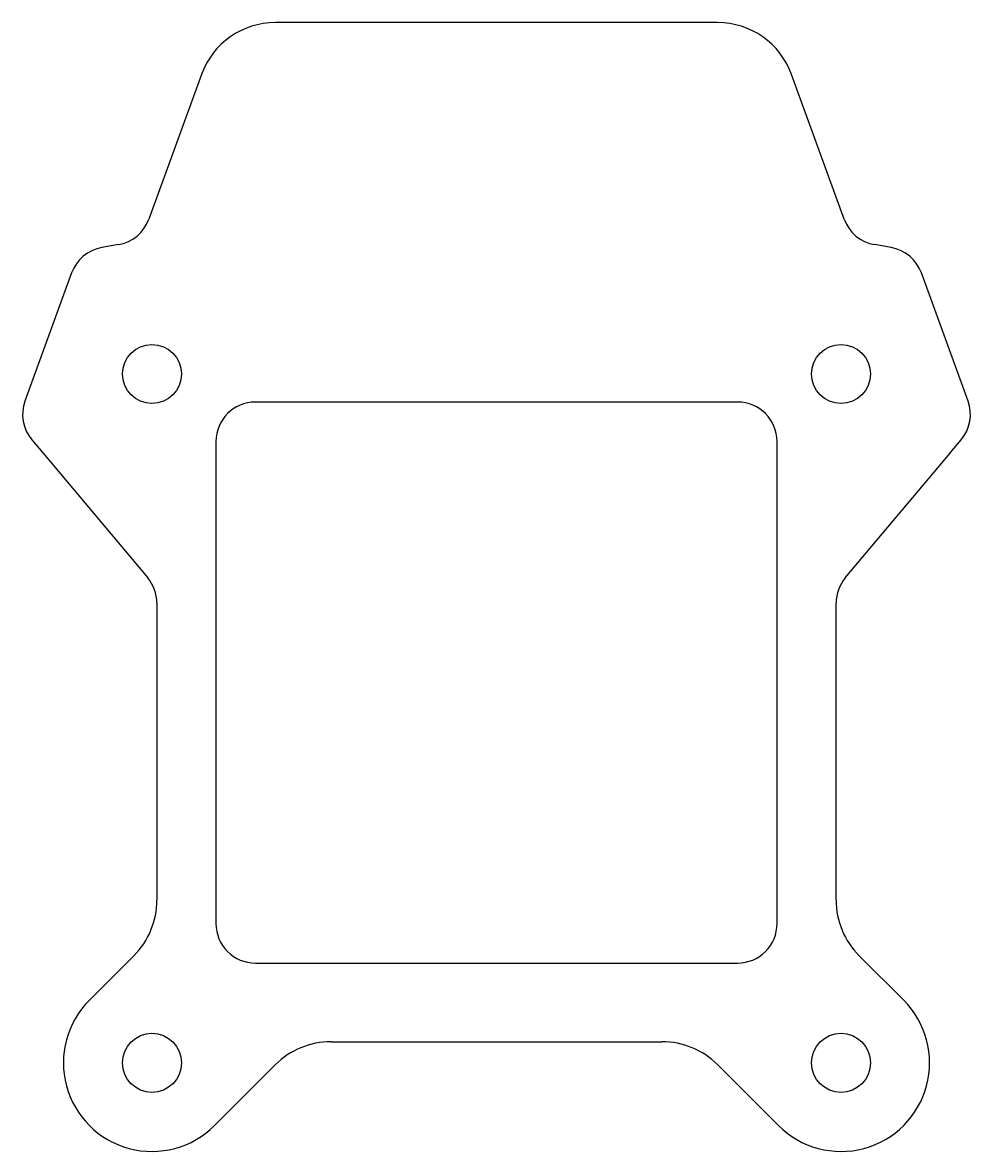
# Model space of a CAD drawing. Header units: millimetres. Extents: x -24.7 to 23.5, y -29.2 to 28.2.
import ezdxf

# ---------------------------------------------------------------- set-up
doc = ezdxf.new("R2010")
doc.units = ezdxf.units.MM

msp = doc.modelspace()

# ---------------------------------------------------------------- linework, layer by layer
at = {"color": 7, "linetype": 'Continuous', "lineweight": 25}
for p, q in [((10.619, 28.169), (-11.835, 28.169)), ((-15.594, 25.538), (-18.274, 18.174)), ((17.057, 18.174), (14.377, 25.538)), ((-19.806, 16.889), (-20.659, 16.738)), ((19.442, 16.738), (18.589, 16.889)), ((-22.191, 15.453), (-24.561, 8.943)), ((23.344, 8.943), (20.974, 15.453)), ((11.642, 8.889), (-12.858, 8.889)), ((-24.213, 6.973), (-23.657, 6.309)), ((-14.858, 6.889), (-14.858, -17.611)), ((13.642, -17.611), (13.642, 6.889)), ((22.44, 6.309), (22.997, 6.973)), ((-23.644, 6.295), (-23.657, 6.309)), ((22.44, 6.309), (22.428, 6.295)), ((-23.644, 6.295), (-18.326, -0.043)), ((17.11, -0.043), (22.428, 6.295)), ((-17.858, -1.329), (-17.858, -16.413)), ((16.642, -16.413), (16.642, -1.329)), ((-19.03, -19.241), (-21.29, -21.501)), ((20.074, -21.501), (17.813, -19.241)), ((-12.858, -19.611), (11.642, -19.611)), ((-9.015, -23.611), (7.798, -23.611)), ((-14.926, -27.865), (-11.844, -24.783)), ((10.627, -24.783), (13.71, -27.865))]:
    msp.add_line(p, q, dxfattribs=at)
for centre in [(-18.108, 10.317), (16.892, 10.317), (-18.108, -24.683), (16.892, -24.683)]:
    msp.add_circle(centre, 1.5, dxfattribs=at)
for centre, radius, start, end in [((-11.835, 24.169), 4, 89.99998, 159.99997), ((10.619, 24.169), 4, 20.00003, 90.00002), ((-20.153, 18.858), 2, 280.00008, 340.00025), ((18.937, 18.858), 2, 199.99975, 259.99992), ((-20.312, 14.769), 2, 99.99991, 159.99976), ((19.095, 14.769), 2, 20.00024, 80.00009), ((-22.681, 8.258), 2, 159.99988, 220.00004), ((-12.858, 6.889), 2, 89.99999, 179.9999), ((11.642, 6.889), 2, 0.0001, 90.00001), ((21.465, 8.258), 2, 319.99996, 20.00012), ((-19.858, -1.329), 2, 0.00001, 40.00001), ((18.642, -1.329), 2, 139.99999, 179.99999), ((-21.858, -16.413), 4, 314.99998, 359.99998), ((20.642, -16.413), 4, 180.00002, 225.00002), ((-12.858, -17.611), 2, 179.99988, 270.00001), ((11.642, -17.611), 2, 269.99999, 0.00012), ((-18.108, -24.683), 4.5, 135.00002, 315.00002), ((16.892, -24.683), 4.5, 224.99998, 44.99998), ((-9.015, -27.611), 4, 90.00001, 135.00002), ((7.798, -27.611), 4, 44.99998, 89.99999)]:
    msp.add_arc(centre, radius, start, end, dxfattribs=at)

doc.saveas('drawing.dxf')
